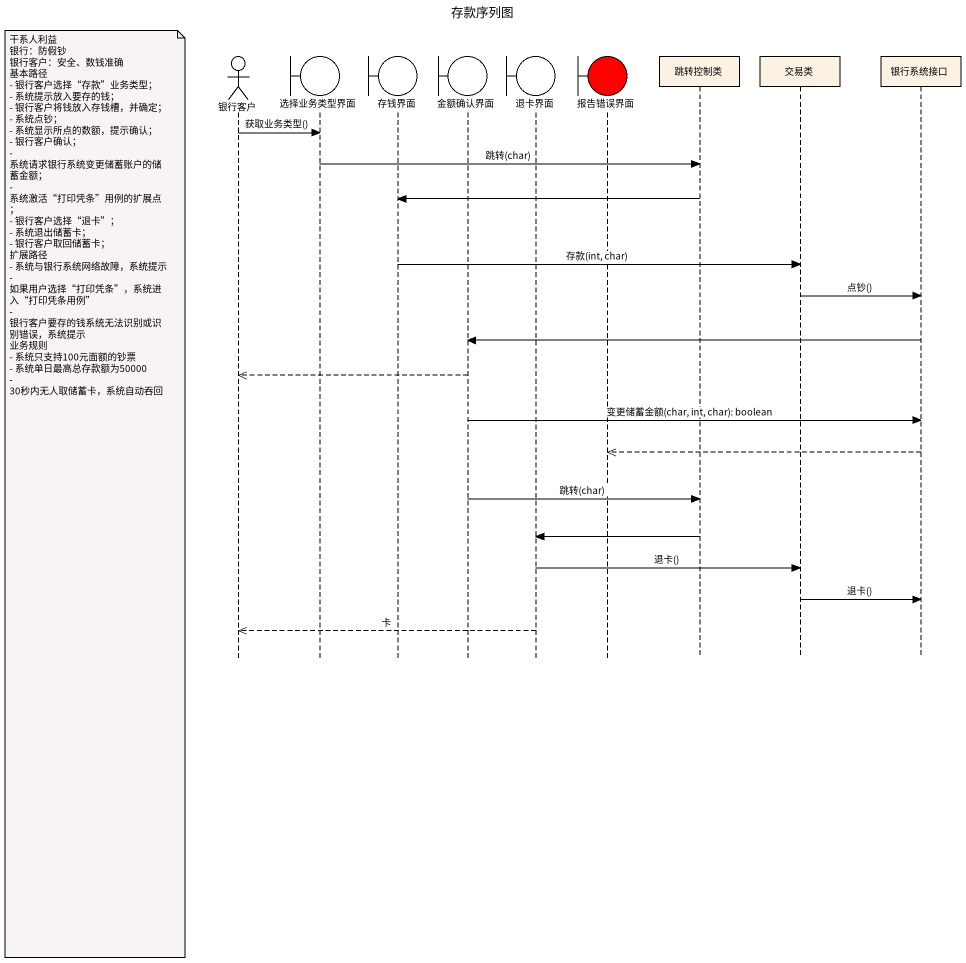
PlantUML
@startuml
title 存款序列图
hide footbox
actor 银行客户
boundary 选择业务类型界面
boundary 存钱界面
boundary 金额确认界面
boundary 退卡界面
boundary 报告错误界面 #FF0000
participant 跳转控制类
participant 交易类
participant 银行系统接口

银行客户 -> 选择业务类型界面 : 获取业务类型()
选择业务类型界面 -> 跳转控制类 : 跳转(char)
跳转控制类 -> 存钱界面
存钱界面 -> 交易类 : 存款(int, char)
交易类 -> 银行系统接口 : 点钞()
银行系统接口 -> 金额确认界面
金额确认界面 -->> 银行客户
金额确认界面 -> 银行系统接口 : 变更储蓄金额(char, int, char): boolean
银行系统接口 -->> 报告错误界面
note left of 银行客户
  干系人利益
  银行：防假钞
  银行客户：安全、数钱准确
  基本路径
  - 银行客户选择“存款”业务类型；
  - 系统提示放入要存的钱；
  - 银行客户将钱放入存钱槽，并确定；
  - 系统点钞；
  - 系统显示所点的数额，提示确认；
  - 银行客户确认；
  - 系统请求银行系统变更储蓄账户的储蓄金额；
  - 系统激活“打印凭条”用例的扩展点；
  - 银行客户选择“退卡”；
  - 系统退出储蓄卡；
  - 银行客户取回储蓄卡；
  扩展路径
  - 系统与银行系统网络故障，系统提示
  - 如果用户选择“打印凭条”，系统进入“打印凭条用例”
  - 银行客户要存的钱系统无法识别或识别错误，系统提示
  业务规则
  - 系统只支持100元面额的钞票
  - 系统单日最高总存款额为50000
  - 30秒内无人取储蓄卡，系统自动吞回
end note
金额确认界面 -> 跳转控制类 : 跳转(char)
跳转控制类 -> 退卡界面
退卡界面 -> 交易类 : 退卡()
交易类 -> 银行系统接口 : 退卡()
退卡界面 -->> 银行客户 : 卡
@enduml
